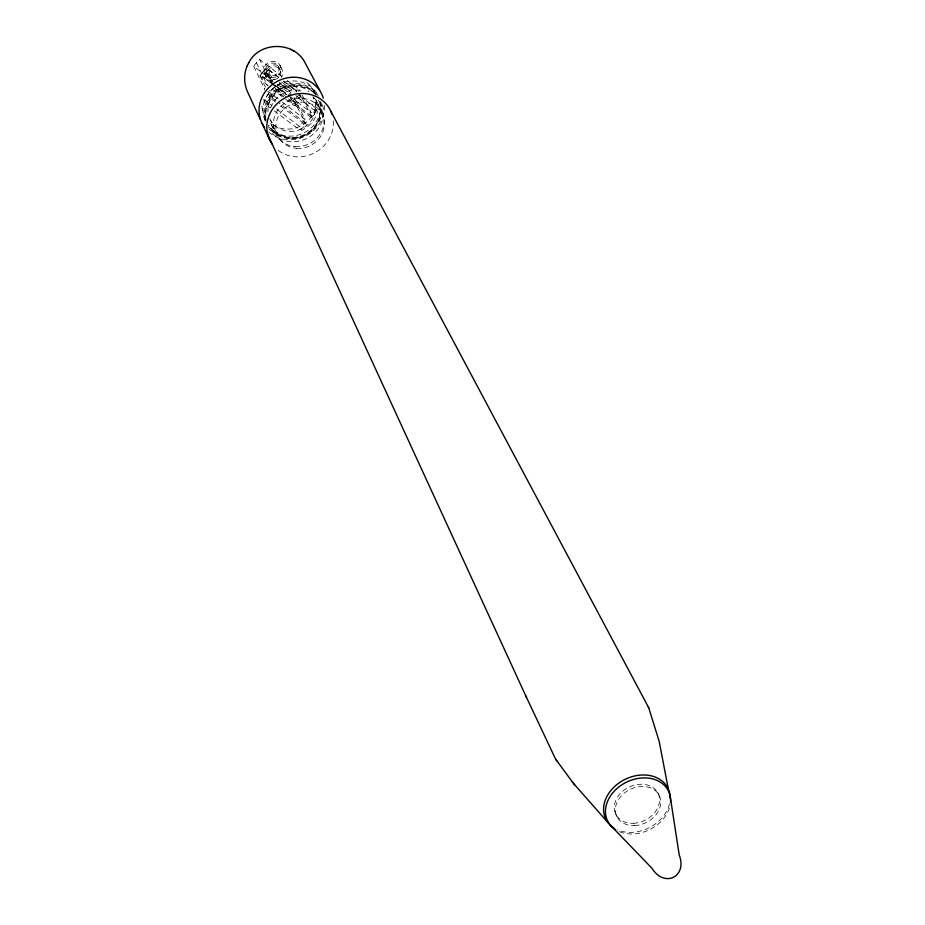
<?xml version="1.0" encoding="UTF-8"?>
<svg xmlns="http://www.w3.org/2000/svg" width="925" height="925" viewBox="0 0 925 925"><rect width="100%" height="100%" fill="white"/><g stroke="black" fill="none" stroke-linecap="round" stroke-linejoin="round"><path stroke-width="0.69" stroke-dasharray="4.62 3.47" d="M299.457 95.633L315.541 107.867L314.546 110.942L315.113 109.266M260.006 75.561L265.938 68.519M267.892 70.369L261.937 77.48L260.122 76.104A23.692 22.073 -26.4 0 1 265.995 69.155A7.712 1.214 40.6 0 1 270.505 70.971L279.408 77.758M265.487 87.274L260.122 76.104A7.712 1.237 40.5 0 1 264.642 77.897L270.505 70.971M288.057 95.657L293.896 88.777A7.666 1.203 40.7 0 1 297.226 91.575M299.145 94.373L293.283 101.253L295.075 102.617L306.637 125.615L279.951 105.473M295.364 105.681L301.238 98.767M282.611 88.048L284.299 87.424L290.161 91.876M282.241 88.187L277.604 89.563L275.673 88.916L284.623 95.691M311.228 115.868C313.575 117.579 315.136 112.85 315.39 111.046L296.012 96.316M311.598 116.284L285.235 96.304M270.216 107.786L268.25 106.317L269.672 95.98L276.39 101.056M274.124 110.734L299.399 129.766L302.614 127.974L304.822 125.453L305.25 122.863L278.622 102.744M275.465 102.085L270.979 98.698L268.215 92.951M263.428 99.183L271.962 105.612M276.598 109.104L299.654 126.482L301.573 130.367A27.704 25.692 -26.4 0 0 317.529 111.694L315.541 107.867M283.721 96.697L276.991 91.61L274.193 85.898M288.195 100.085L312.638 118.608L300.926 95.737A7.666 1.203 40.7 0 0 300.336 94.847M272.193 89.066L284.565 98.443M285.686 99.299L291.317 103.554A6.914 1.11 40.6 0 0 295.283 105.068L293.676 101.877A6.903 1.098 40.6 0 0 290.323 98.096M267.822 91.159L278.922 99.553M282.322 102.12L305.134 119.383L293.711 96.697A26.918 25.125 -26.4 0 0 294.578 95.934M278.691 77.688L271.985 72.589A6.949 1.087 40.6 0 0 267.938 70.959L269.464 74.069A6.961 1.098 40.6 0 0 274.875 79.631M283.154 81.088L293.202 88.731A6.903 1.075 40.7 0 1 297.006 92.014M267.811 70.543L265.995 69.155L272.123 81.654M299.7 94.801L300.926 95.737A23.692 22.073 -26.4 0 1 295.075 102.617A7.654 1.226 40.6 0 0 290.242 97.426M281.709 82.128L294.844 92.118M279.223 82.961L291.884 92.581M295.884 95.622L297.214 96.628A6.926 1.087 40.7 0 0 301.157 98.166L299.538 94.998A6.903 1.075 40.7 0 0 299.457 94.859M282.137 76.636L259.601 59.466A26.918 25.125 -26.4 0 0 253.774 66.369L273.002 80.972M277.153 84.129L291.236 94.824M272.933 83.481L270.366 81.527L259.601 59.466M275.5 85.424L288.276 95.113M290.82 97.044L311.447 112.827M270.759 81.955L274.158 84.533M275.292 85.401L290.011 96.582M264.642 77.897L271.337 82.973M272.447 83.817L286.947 94.801M270.597 82.903L266.123 79.504A6.938 1.11 40.5 0 0 262.064 77.908L263.567 81.042A6.961 1.122 40.5 0 0 267.938 85.736M271.719 83.747L286.241 94.766M287.12 80.44L299.515 89.875L300.22 91.263M283.871 81.146L293.896 88.777M270.967 94.419L271.696 95.136M316.096 95.125L313.436 90.072L315.171 93.379M316.87 101.669L321.206 109.925M321.623 113.289L312.997 96.801A24.235 22.454 -26.4 0 1 303.018 128.078A24.235 22.454 -26.4 0 1 270.782 120.562M302.359 95.425L311.078 112.422M657.814 792.783L658.97 795.038M279.974 65.293L281.755 68.797M278.564 66.669A6.764 6.325 -26.4 0 1 271.488 75.804A6.764 6.325 -26.4 0 1 267.105 65.767A6.764 6.325 -26.4 0 1 278.564 66.669L280.113 69.722L278.286 66.103M279.766 82.117L280.472 83.527A27.704 25.692 -26.4 0 0 264.457 102.409L263.544 100.501M266.215 72.173L268.285 76.382M264.92 73.769L266.643 77.307M256.387 62.692L267.614 85.909M269.626 90.095L270.204 91.274M615.657 814L616.755 816.278M253.774 66.369L264.4 88.569M269.753 118.562L277.673 135.408M271.291 124.598L275.245 133.05M264.134 114.839L265.718 118.238M324.525 105.427A33.219 30.791 -26.4 0 1 304.834 136.414A33.219 30.791 -26.4 0 1 268.516 131.824M333.254 120.932A33.762 31.172 -26.4 0 1 314.072 153.041A33.762 31.172 -26.4 0 1 276.829 149.226M322.467 104.791A29.473 27.276 -26.4 0 1 305.47 139.051A29.473 27.276 -26.4 0 1 268.944 128.633M266.007 120.874A29.473 27.276 -26.4 0 1 281.188 90.257A29.473 27.276 -26.4 0 1 315.437 93.598M320.27 102.062A29.311 27.172 -26.4 0 1 303.909 132.876A29.311 27.172 -26.4 0 1 269.464 127.303M265.117 120.632A29.311 27.172 -26.4 0 1 279.581 84.291A29.311 27.172 -26.4 0 1 317.425 94.315M314.199 97.934A25.542 23.645 -26.4 0 1 305.088 135.258A25.542 23.645 -26.4 0 1 269.822 119.984M270.713 107.786A25.542 23.645 -26.4 0 1 302.81 90.939M669.342 808.068A33.901 26.409 -26.4 0 1 619.068 831.529M669.503 803.825A34.676 27.033 -26.4 0 1 617.507 829.852M318.639 100.097A27.819 25.773 -26.4 0 1 304.788 134.322A27.819 25.773 -26.4 0 1 269.013 125.072M265.845 115.082A27.819 25.773 -26.4 0 1 283.027 87.621A27.819 25.773 -26.4 0 1 314.581 93.714M264.423 88.511A7.932 0.752 -74.4 0 1 264.249 90.002M304.209 119.868A7.839 2.995 -43.3 0 1 299.469 125.95M306.892 82.441A27.6 25.611 -26.4 0 1 314.905 93.332M316.315 100.513A27.6 25.611 -26.4 0 1 300.324 126.158A27.6 25.611 -26.4 0 1 270.308 122.956M265.857 117.926A27.6 25.611 -26.4 0 1 261.914 104.12M299.515 89.875A26.918 25.125 -26.4 0 1 298.59 91.309M316.905 109.381A7.886 4.278 -87.5 0 1 311.101 112.364M271.499 83.435A7.92 2.891 -43.2 0 1 271.36 81.007M320.085 101.681A28.606 26.501 -26.4 0 1 304.105 135.443A28.606 26.501 -26.4 0 1 268.319 125.442M265.961 119.903A28.606 26.501 -26.4 0 1 281.35 87.598A28.606 26.501 -26.4 0 1 316.419 94.732M273.129 81.238A8.672 8.105 -26.4 0 1 265.972 71.144A8.672 8.105 -26.4 0 1 277.916 65.455A8.672 8.105 -26.4 0 1 281.188 77.411M320.882 101.796A29.38 27.218 -26.4 0 1 304.579 135.674A29.38 27.218 -26.4 0 1 268.204 126.667M265.498 121.187A29.38 27.218 -26.4 0 1 281.489 86.372A29.38 27.218 -26.4 0 1 318.397 96.188M268.03 111.856A24.235 22.454 -26.4 0 1 281.963 88.43A24.235 22.454 -26.4 0 1 308.996 91.748M295.098 146.555A25.75 23.784 -26.4 0 0 322.27 112.064A25.75 23.784 -26.4 0 0 278.772 108.722A25.75 23.784 -26.4 0 0 295.098 146.555M633.428 823.273A23.611 18.396 -26.4 0 0 658.068 793.257A23.611 18.396 -26.4 0 0 619.264 794.737A23.611 18.396 -26.4 0 0 633.428 823.273M634.55 825.562A23.634 18.407 -26.4 0 0 659.213 795.512A23.634 18.407 -26.4 0 0 620.374 796.992A23.634 18.407 -26.4 0 0 634.55 825.562M273.291 79.457A6.787 6.348 -26.4 0 0 280.391 70.288A6.787 6.348 -26.4 0 0 268.886 69.387A6.787 6.348 -26.4 0 0 273.291 79.457M271.291 77.688A8.649 8.082 -26.4 0 0 280.344 66.01A8.649 8.082 -26.4 0 0 265.683 64.854A8.649 8.082 -26.4 0 0 271.291 77.688M296.659 148.324A24.628 22.732 -26.4 0 0 322.64 115.336A24.628 22.732 -26.4 0 0 281.038 112.156A24.628 22.732 -26.4 0 0 296.659 148.324"/><path stroke-width="1.39" d="M247.484 65.293C243.726 73.387 243.749 83.019 247.264 91.193L260.168 119.209M248.571 63.108C259.266 40.989 294.462 40.954 305.192 63.039L319.715 90.268M247.229 65.802L248.79 62.657M290.832 49.383L291.444 49.719M293.41 50.794L294.058 51.153M610.188 824.961L651.963 868.251C664.15 888.15 687.633 876.9 679.216 854.954L670.243 796.61M525.724 695.762L555.555 759.043L573.384 783.29L608.164 822.799M573.997 784.018L574.622 784.735M572.251 781.787L572.806 782.55M556.145 759.899L556.757 760.743M330.792 111.173L648.76 707.833L659.19 741.457L668.347 789.129M648.286 706.908L648.76 707.833M526.579 697.623L267.626 134.125M262.076 123.36L269.707 139.929M264.608 127.5A33.219 30.791 -26.4 0 1 277.986 80.995A33.219 30.791 -26.4 0 1 323.288 98.108M272.308 144.3A33.762 31.172 -26.4 0 1 286.079 97.333A33.762 31.172 -26.4 0 1 331.994 114.365M615.495 829.644A33.901 26.409 -26.4 0 1 626.132 782.353A33.901 26.409 -26.4 0 1 670.509 802.102M613.865 827.921A34.676 27.033 -26.4 0 1 623.623 780.099A34.676 27.033 -26.4 0 1 670.186 797.732"/></g></svg>
